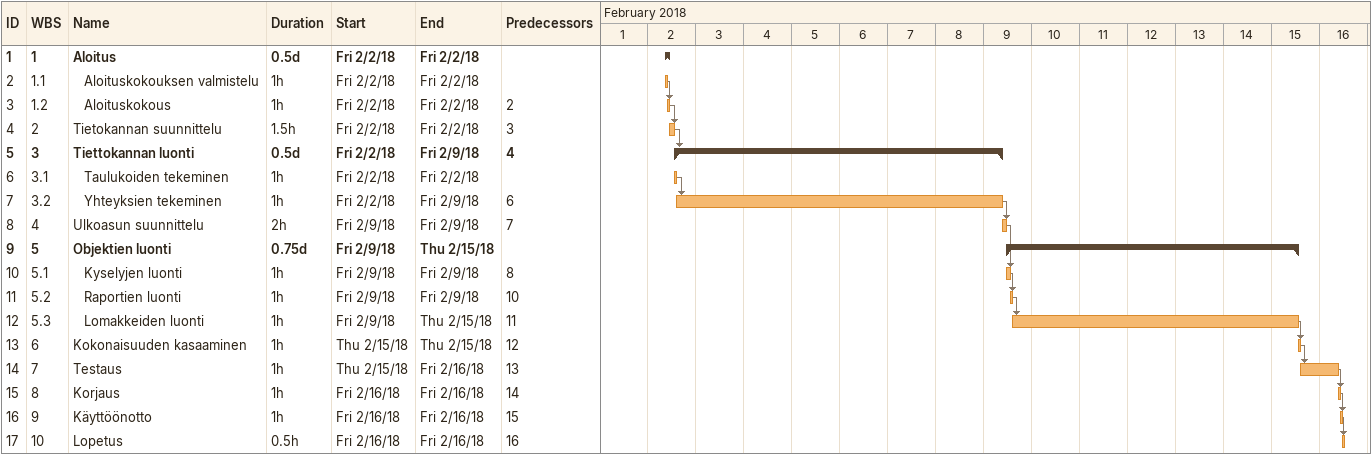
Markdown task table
| ID | WBS | Task | Duration | Start | Finish | Predecessors |
|---|---|---|---|---|---|---|
| 1 | 1 | **Aloitus** | 0.5d | 2018-02-02 | 2018-02-02 |  |
| 2 | 1.1 | Aloituskokouksen valmistelu | 1h | 2018-02-02 | 2018-02-02 |  |
| 3 | 1.2 | Aloituskokous | 1h | 2018-02-02 | 2018-02-02 | 2 |
| 4 | 2 | Tietokannan suunnittelu | 1.5h | 2018-02-02 | 2018-02-02 | 3 |
| 5 | 3 | **Tiettokannan luonti** | 0.5d | 2018-02-02 | 2018-02-09 | 4 |
| 6 | 3.1 | Taulukoiden tekeminen | 1h | 2018-02-02 | 2018-02-02 |  |
| 7 | 3.2 | Yhteyksien tekeminen | 1h | 2018-02-02 | 2018-02-09 | 6 |
| 8 | 4 | Ulkoasun suunnittelu | 2h | 2018-02-09 | 2018-02-09 | 7 |
| 9 | 5 | **Objektien luonti** | 0.75d | 2018-02-09 | 2018-02-15 |  |
| 10 | 5.1 | Kyselyjen luonti | 1h | 2018-02-09 | 2018-02-09 | 8 |
| 11 | 5.2 | Raportien luonti | 1h | 2018-02-09 | 2018-02-09 | 10 |
| 12 | 5.3 | Lomakkeiden luonti | 1h | 2018-02-09 | 2018-02-15 | 11 |
| 13 | 6 | Kokonaisuuden kasaaminen | 1h | 2018-02-15 | 2018-02-15 | 12 |
| 14 | 7 | Testaus | 1h | 2018-02-15 | 2018-02-16 | 13 |
| 15 | 8 | Korjaus | 1h | 2018-02-16 | 2018-02-16 | 14 |
| 16 | 9 | Käyttöönotto | 1h | 2018-02-16 | 2018-02-16 | 15 |
| 17 | 10 | Lopetus | 0.5h | 2018-02-16 | 2018-02-16 | 16 |
